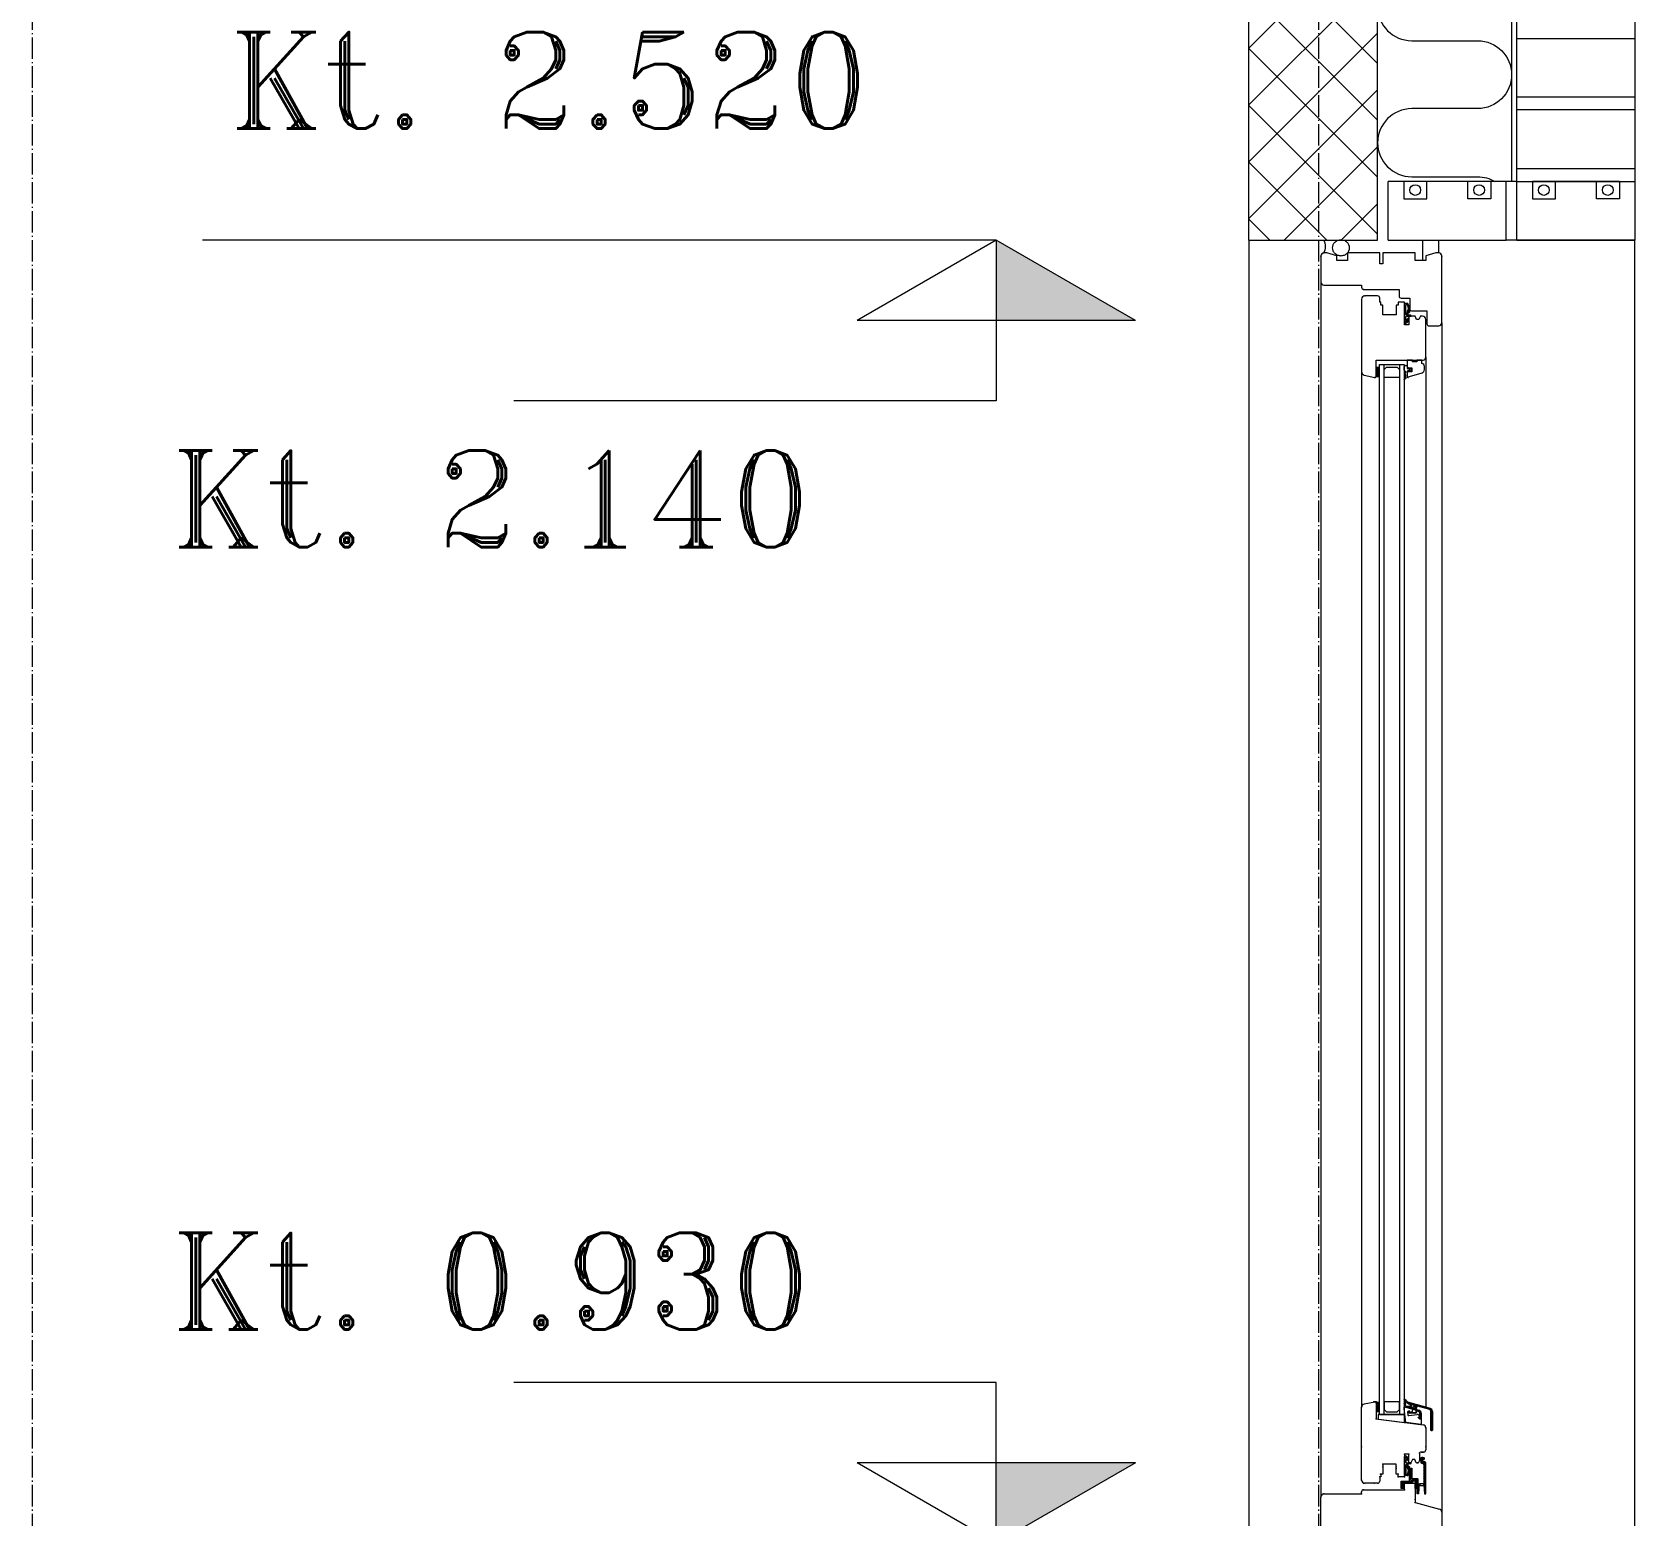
# Model space of a CAD drawing. Header units: millimetres. Extents: x -17350 to 3652, y -2474 to 12378.
# Drawn here: x -4429 to -2934, y 4911 to 6295 of the extents above; entities that cross this region are included whole.
import ezdxf

# ---------------------------------------------------------------- set-up
doc = ezdxf.new("R2010")
doc.units = ezdxf.units.MM
doc.linetypes.add('CENTERLINE', pattern=[27, 20, -3, 1, -3])
doc.layers.get('0').update_dxf_attribs({"lineweight": 9})
for name, color, linetype, lineweight in [('BETON', 3, 'Continuous', 18), ('DIM', 7, 'Continuous', 9), ('HATCH', 8, 'Continuous', 9), ('KONTUR', 221, 'Continuous', 18), ('KOTE', 4, 'Continuous', 9), ('MODUL', 8, 'CENTERLINE', 9), ('TEGLFUGER', 7, 'Continuous', 9), ('TEKST', 4, 'Continuous', 9), ('WINDOOR', 181, 'Continuous', 9)]:
    doc.layers.add(name, color=color, linetype=linetype, lineweight=lineweight)
doc.styles.add('ROMANT', font='romant.shx')

# ---------------------------------------------------------------- blocks, each defined once
blk = doc.blocks.new('_SNITT1')
for p, q in [((0, 0), (15, 0)), ((0, -5), (0, 0)), ((-4.33, -2.5), (4.33, -2.5)), ((-4.33, -2.5), (0, -5)), ((0, -5), (4.33, -2.5))]:
    blk.add_line(p, q)
for points in [[(-4.33, -2.5), (0, -5), (0, -2.5)], [(-4.33, -2.5), (0, -5), (-4.33, -2.5)]]:
    blk.add_solid(points)

msp = doc.modelspace()

# ---------------------------------------------------------------- hatches: boundary and pattern name
at = {"layer": 'HATCH'}
h = msp.add_hatch(dxfattribs=at)
h.set_pattern_fill('ANSI37', color=256, scale=300, style=0)
h.set_pattern_definition([(45, (-17348.408, -1516.35), (-26.516504, 26.516504), []), (135, (-17348.408, -1516.35), (-26.516504, -26.516504), [])])
h.paths.add_polyline_path([(-3229.4, 7685.3), (-3294.4, 7685.3), (-3294.4, 6675.3), (-3229.4, 6675.3)])
h.paths.add_polyline_path([(-3229.4, 6675.3), (-3174.4, 6675.3), (-3174.4, 7685.3), (-3229.4, 7685.3)])
h.paths.add_polyline_path([(-3229.4, 6475.3), (-3294.4, 6475.3), (-3294.4, 6100.6), (-3229.4, 6100.6)])
h.paths.add_polyline_path([(-3229.4, 6100.6), (-3174.4, 6100.6), (-3174.4, 6475.3), (-3229.4, 6475.3)])

# ---------------------------------------------------------------- linework, layer by layer
at = {"layer": 'BETON'}
for p, q in [((-3174.4, 6100.6), (-3174.4, 7685.3)), ((-3294.4, 6100.6), (-3294.4, 6475.3)), ((-3294.4, 6100.6), (-3174.4, 6100.6))]:
    msp.add_line(p, q, dxfattribs=at)
at = {"layer": 'DIM'}
msp.add_line((-3530, 6100.6), (-4270.5, 6100.6), dxfattribs=at)
at = {"layer": 'HATCH'}
msp.add_lwpolyline([(-3142.6, 6350.1, 1), (-3142.6, 6286.6), (-3081.1, 6286.6, -1), (-3081.1, 6223.2), (-3142.6, 6223.2, 1), (-3142.6, 6159.7), (-3081.1, 6159.7, -0.134545), (-3064.9, 6155.3)], format="xyb", dxfattribs=at)
at = {"layer": 'KONTUR'}
for p, q in [((-3049.4, 7618.6), (-3049.4, 6155.3)), ((-3044.4, 6155.3), (-3044.4, 7618.6)), ((-2934.4, 7618.6), (-2934.4, 6155.3)), ((-3044.4, 6234), (-3044.4, 6288.6)), ((-3044.4, 6222), (-3044.4, 6234)), ((-3044.4, 6167.3), (-3044.4, 6222)), ((-2934.4, 6222), (-2934.4, 6167.3)), ((-3164.4, 6100.6), (-3164.4, 6155.3)), ((-3149.9, 6155.3), (-3164.4, 6155.3)), ((-3044.4, 6155.3), (-3164.4, 6155.3)), ((-3149.9, 6155.3), (-3149.9, 6139)), ((-3128.4, 6155.3), (-3149.9, 6155.3)), ((-3128.4, 6139), (-3128.4, 6155.3)), ((-3090.3, 6155.3), (-3128.4, 6155.3)), ((-3068.8, 6155.3), (-3090.3, 6155.3)), ((-3090.3, 6139), (-3090.3, 6155.3)), ((-3068.8, 6155.3), (-3068.8, 6139)), ((-3054.4, 6100.6), (-3054.4, 6155.3)), ((-3044.4, 6155.3), (-3054.4, 6155.3)), ((-3044.4, 6100.6), (-3044.4, 6155.3)), ((-3008.4, 6155.3), (-3029.9, 6155.3)), ((-3029.9, 6155.3), (-3029.9, 6139)), ((-3008.4, 6139), (-3008.4, 6155.3)), ((-2970.3, 6155.3), (-3008.4, 6155.3)), ((-2970.3, 6139), (-2970.3, 6155.3)), ((-2948.8, 6155.3), (-2970.3, 6155.3)), ((-2948.8, 6155.3), (-2948.8, 6139)), ((-2934.4, 6155.3), (-2934.4, 6100.6)), ((-3149.9, 6139), (-3128.4, 6139)), ((-3068.8, 6139), (-3090.3, 6139)), ((-3029.9, 6139), (-3008.4, 6139)), ((-2948.8, 6139), (-2970.3, 6139)), ((-3294.4, 6100.6), (-3294.4, 4885.3)), ((-3294.4, 6100.6), (-3294.4, 5152)), ((-3294.4, 6100.6), (-3174.4, 6100.6)), ((-3164.4, 6100.6), (-3054.4, 6100.6)), ((-3164.4, 6100.6), (-3054.4, 6100.6)), ((-3044.4, 6100.6), (-3054.4, 6100.6)), ((-3044.4, 6100.6), (-3054.4, 6100.6)), ((-2934.4, 6100.6), (-3044.4, 6100.6)), ((-3044.4, 6100.6), (-2934.4, 6100.6)), ((-3044.4, 6100.6), (-2934.4, 6100.6)), ((-2934.4, 4858.7), (-2934.4, 6100.6)), ((-2934.4, 5125.4), (-2934.4, 6100.6)), ((-2934.4, 6088.6), (-2934.4, 6100.6))]:
    msp.add_line(p, q, dxfattribs=at)
for centre in [(-3139.3, 6147.3), (-3079.7, 6147.3), (-3019.3, 6147.3), (-2959.7, 6147.3)]:
    msp.add_circle(centre, 5, dxfattribs=at)
at = {"layer": 'MODUL', "linetype": 'CENTERLINE'}
for p, q in [((-4429.4, 10879.7), (-4429.4, 2130.6)), ((-3229.4, 10879.7), (-3229.4, 2130.6))]:
    msp.add_line(p, q, dxfattribs=at)
at = {"layer": 'TEGLFUGER'}
for p, q in [((-3044.4, 6288.6), (-2934.4, 6288.6)), ((-2934.4, 6234), (-3044.4, 6234)), ((-2934.4, 6222), (-3044.4, 6222)), ((-3044.4, 6167.3), (-2934.4, 6167.3)), ((-3044.4, 6155.3), (-2934.4, 6155.3))]:
    msp.add_line(p, q, dxfattribs=at)
at = {"layer": 'WINDOOR'}
for p, q in [((-3132.2, 6081.6), (-3132.2, 6100.6)), ((-3117.4, 6088.6), (-3117.4, 6100.6)), ((-3227.4, 6061.6), (-3227.4, 4928.3)), ((-3114.4, 6023.6), (-3114.4, 4914.3)), ((-3129.4, 5991.6), (-3129.4, 5012.3)), ((-3189.4, 5977.7), (-3189.4, 5012.2)), ((-3189.4, 4944.3), (-3189.4, 5012.2)), ((-3187, 5015.2), (-3176.9, 5017.3)), ((-3175.7, 5016.3), (-3175.7, 5001.3)), ((-3146.7, 5012.7), (-3146.3, 5013)), ((-3146.5, 5016.2), (-3145.7, 5017)), ((-3146.4, 5011.8), (-3145.5, 5012.7)), ((-3145.8, 5015.7), (-3144.8, 5016.8)), ((-3145.6, 5011.5), (-3144.7, 5012.3)), ((-3144.8, 5015.6), (-3143.9, 5016.5)), ((-3144.7, 5011.2), (-3143.7, 5012.2)), ((-3144, 5015.3), (-3143.1, 5016.3)), ((-3143.8, 5011), (-3143, 5011.8)), ((-3143, 5015.1), (-3142.2, 5016)), ((-3142.9, 5010.7), (-3138.7, 5015)), ((-3142.2, 5014.8), (-3141.3, 5015.7)), ((-3142.1, 5010.5), (-3141.2, 5011.3)), ((-3141.3, 5014.6), (-3140.4, 5015.5)), ((-3141.2, 5010.2), (-3140.2, 5011.2)), ((-3140.5, 5014.3), (-3139.5, 5015.2)), ((-3140.3, 5010), (-3137.8, 5012.4)), ((-3139.4, 5009.7), (-3138.3, 5010.8)), ((-3139.2, 5012.2), (-3136.9, 5014.5)), ((-3138.9, 5013.6), (-3137.8, 5014.7)), ((-3138.6, 5009.4), (-3137.9, 5010.1)), ((-3138.5, 5008.4), (-3137, 5009.9)), ((-3137.2, 5008.6), (-3136.1, 5009.6)), ((-3137, 5013.2), (-3136, 5014.2)), ((-3136.3, 5008.3), (-3135.3, 5009.3)), ((-3136.2, 5013), (-3135.1, 5014)), ((-3135.5, 5007.9), (-3134.6, 5008.8)), ((-3135.3, 5012.7), (-3134.3, 5013.7)), ((-3134.4, 5012.5), (-3133.4, 5013.5)), ((-3133.5, 5012.2), (-3132.5, 5013.2)), ((-3132.6, 5012), (-3131.6, 5013)), ((-3131.8, 5011.7), (-3130.8, 5012.7)), ((-3130.9, 5011.5), (-3129.9, 5012.5)), ((-3130, 5011.2), (-3129, 5012.2)), ((-3129.1, 5011), (-3128.1, 5012)), ((-3128.2, 5010.7), (-3127.2, 5011.7)), ((-3127.4, 5010.5), (-3126.4, 5011.5)), ((-3126.5, 5010.2), (-3125.5, 5011.2)), ((-3125.6, 5009.9), (-3124.7, 5010.9)), ((-3125, 5009.5), (-3124.1, 5010.4)), ((-3124.6, 5008.7), (-3123.6, 5009.7)), ((-3124.6, 5007.6), (-3123.3, 5008.8)), ((-3175.7, 5001.3), (-3132, 4995.9)), ((-3173.9, 5005.3), (-3173.9, 5001.1)), ((-3149.3, 5005.3), (-3173.9, 5005.3)), ((-3173.9, 5001.1), (-3149.3, 4998)), ((-3149.3, 4998), (-3149.3, 5005.3)), ((-3145.4, 5007.2), (-3144.6, 5007.9)), ((-3144.8, 5006.6), (-3144, 5007.4)), ((-3143.6, 5006.6), (-3142.8, 5007.4)), ((-3142.5, 5006.6), (-3141.7, 5007.4)), ((-3141.4, 5006.6), (-3140.6, 5007.4)), ((-3140.3, 5006.6), (-3139.5, 5007.4)), ((-3139.1, 5006.6), (-3137.7, 5008)), ((-3136.6, 5002.4), (-3136.5, 5002.5)), ((-3135.9, 5001.9), (-3135.3, 5002.5)), ((-3135.3, 5001.3), (-3133.7, 5003)), ((-3135.1, 5007.3), (-3134.1, 5008.2)), ((-3135, 5006.2), (-3133.8, 5007.4)), ((-3135, 5005.1), (-3133.7, 5006.4)), ((-3135, 5004), (-3133.7, 5005.3)), ((-3135, 5002.9), (-3133.7, 5004.2)), ((-3134.3, 5001.3), (-3133.7, 5001.9)), ((-3124.6, 5006.5), (-3123.3, 5007.8)), ((-3124.6, 5005.3), (-3123.3, 5006.6)), ((-3124.6, 5004.2), (-3123.3, 5005.5)), ((-3124.6, 5003.1), (-3123.3, 5004.4)), ((-3124.6, 5001.9), (-3123.3, 5003.2)), ((-3124.6, 5000.8), (-3123.3, 5002.1)), ((-3124.6, 4999.7), (-3123.3, 5001)), ((-3124.6, 4998.5), (-3123.3, 4999.8)), ((-3124.6, 4997.4), (-3123.3, 4998.7)), ((-3124.6, 4996.3), (-3123.3, 4997.6)), ((-3124.6, 4995.2), (-3123.3, 4996.5)), ((-3124.6, 4994), (-3123.3, 4995.3)), ((-3124.6, 4992.9), (-3123.3, 4994.2)), ((-3129.4, 4992.9), (-3129.4, 4972.3)), ((-3124.6, 4991.8), (-3123.3, 4993.1)), ((-3124.5, 4990.6), (-3123.3, 4991.9)), ((-3123.8, 4990.2), (-3123.3, 4990.8)), ((-3149.4, 4968.3), (-3149.4, 4947.3)), ((-3145.4, 4968.3), (-3149.4, 4968.3)), ((-3145.4, 4960.3), (-3145.4, 4968.3)), ((-3135.4, 4969.3), (-3135.4, 4962.3)), ((-3131.4, 4970.3), (-3134.4, 4970.3)), ((-3134.2, 4964), (-3132.8, 4965.3)), ((-3134.2, 4962.5), (-3131.6, 4965.1)), ((-3131.8, 4963.5), (-3130.7, 4964.6)), ((-3171.5, 4949.8), (-3171.5, 4947.3)), ((-3169.5, 4949.8), (-3171.5, 4949.8)), ((-3169.5, 4959.1), (-3169.5, 4949.8)), ((-3157.2, 4959.1), (-3169.5, 4959.1)), ((-3157.2, 4949.8), (-3157.2, 4959.1)), ((-3155.2, 4949.8), (-3157.2, 4949.8)), ((-3155.2, 4947.3), (-3155.2, 4949.8)), ((-3143.3, 4960.3), (-3145.4, 4960.3)), ((-3144.5, 4955.1), (-3144.3, 4955.3)), ((-3144.5, 4953.7), (-3142.8, 4955.3)), ((-3144.5, 4952.2), (-3142.5, 4954.2)), ((-3144.5, 4950.8), (-3142.5, 4952.8)), ((-3144.5, 4949.4), (-3142.5, 4951.4)), ((-3144.5, 4948), (-3142.5, 4950)), ((-3144.5, 4946.6), (-3142.5, 4948.6)), ((-3141.9, 4963.3), (-3143.3, 4960.3)), ((-3139.7, 4963.3), (-3141.9, 4963.3)), ((-3138.3, 4960.3), (-3139.7, 4963.3)), ((-3137.4, 4960.3), (-3138.3, 4960.3)), ((-3134.2, 4961.1), (-3132.5, 4962.8)), ((-3133.7, 4960.2), (-3132, 4961.9)), ((-3132.7, 4959.8), (-3130.9, 4961.5)), ((-3131.6, 4959.4), (-3129.9, 4961.2)), ((-3131.4, 4958.3), (-3129.4, 4960.3)), ((-3131.4, 4956.9), (-3129.4, 4958.9)), ((-3131.4, 4955.4), (-3129.4, 4957.4)), ((-3131.4, 4954), (-3129.4, 4956)), ((-3131.4, 4952.6), (-3129.4, 4954.6)), ((-3131.4, 4951.2), (-3129.4, 4953.2)), ((-3131.4, 4949.8), (-3129.4, 4951.8)), ((-3131.4, 4948.4), (-3129.4, 4950.4)), ((-3131.4, 4947), (-3129.4, 4949)), ((-3187.4, 4935.3), (-3149.4, 4935.3)), ((-3174.4, 4941.3), (-3186.4, 4941.3)), ((-3172.4, 4947.3), (-3172.4, 4943.3)), ((-3171.5, 4947.3), (-3172.4, 4947.3)), ((-3149.4, 4947.3), (-3155.2, 4947.3)), ((-3152.4, 4940.1), (-3149.2, 4943.3)), ((-3152.4, 4942.9), (-3152, 4943.3)), ((-3152.4, 4941.5), (-3150.6, 4943.3)), ((-3152.4, 4938.7), (-3149.9, 4941.2)), ((-3152.4, 4937.3), (-3150.5, 4939.2)), ((-3151.9, 4936.3), (-3149.9, 4938.3)), ((-3150.5, 4936.3), (-3149.9, 4936.9)), ((-3149.8, 4941.3), (-3147.8, 4943.3)), ((-3149.4, 4935.3), (-3149.4, 4941.3)), ((-3149.4, 4941.3), (-3139.4, 4941.3)), ((-3148.3, 4941.3), (-3146.3, 4943.3)), ((-3146.9, 4941.3), (-3144.9, 4943.3)), ((-3145.5, 4941.3), (-3141, 4945.8)), ((-3144.5, 4945.2), (-3142.5, 4947.2)), ((-3144.5, 4943.8), (-3142.3, 4945.9)), ((-3144.1, 4941.3), (-3139.6, 4945.8)), ((-3142.7, 4941.3), (-3141.9, 4942.1)), ((-3140.7, 4943.3), (-3138.2, 4945.8)), ((-3139.4, 4940.4), (-3136.9, 4942.9)), ((-3139.4, 4941.8), (-3139.4, 4941.8)), ((-3139.4, 4939), (-3136.9, 4941.5)), ((-3139.4, 4941.3), (-3139.4, 4923.3)), ((-3139.4, 4937.5), (-3136.1, 4940.8)), ((-3139.3, 4943.3), (-3136.9, 4945.6)), ((-3139.2, 4936.3), (-3135, 4940.5)), ((-3138.9, 4942.3), (-3136.9, 4944.3)), ((-3137.8, 4936.3), (-3135.9, 4938.2)), ((-3137.4, 4935.3), (-3135.9, 4936.8)), ((-3137.4, 4933.9), (-3135.9, 4935.3)), ((-3137.4, 4932.5), (-3136.1, 4933.8)), ((-3135.3, 4938.8), (-3135, 4939.1)), ((-3131.5, 4939.7), (-3129.4, 4941.9)), ((-3131.4, 4945.5), (-3129.4, 4947.5)), ((-3131.4, 4944.1), (-3129.4, 4946.1)), ((-3131.4, 4942.7), (-3129.4, 4944.7)), ((-3131.4, 4941.3), (-3129.4, 4943.3)), ((-3131, 4938.8), (-3129.4, 4940.5)), ((-3131, 4937.4), (-3129.4, 4939.1)), ((-3131, 4936), (-3129.4, 4937.6)), ((-3130.9, 4934.7), (-3129.4, 4936.2)), ((-3130.8, 4933.4), (-3129.4, 4934.8)), ((-3227.4, 4900.3), (-3227.4, 4928.3)), ((-3224.4, 4931.3), (-3189.4, 4931.3)), ((-3189.4, 4931.3), (-3189.4, 4933.3)), ((-3139.4, 4923.3), (-3116.6, 4917.2)), ((-3137.1, 4931.3), (-3136.2, 4932.2)), ((-3130.7, 4932.1), (-3129.4, 4933.4)), ((-3130.1, 4931.3), (-3129.4, 4932)), ((-3114.4, 4914.3), (-3114.4, 4900.3))]:
    msp.add_line(p, q, dxfattribs=at)
at = {"layer": 'WINDOOR', "linetype": 'Continuous'}
for p, q in [((-3227.4, 6085.6), (-3227.4, 6061.6)), ((-3221.7, 6088.6), (-3224.4, 6088.6)), ((-3212.4, 6086.1), (-3221.7, 6088.6)), ((-3212.4, 6081.6), (-3212.4, 6086.1)), ((-3172.4, 6088.6), (-3202.4, 6088.6)), ((-3202.4, 6088.6), (-3202.4, 6081.6)), ((-3172.4, 6078.6), (-3172.4, 6088.6)), ((-3139.4, 6088.6), (-3169.4, 6088.6)), ((-3169.4, 6088.6), (-3169.4, 6078.6)), ((-3139.4, 6081.6), (-3139.4, 6088.6)), ((-3120, 6088.6), (-3129.4, 6086.1)), ((-3129.4, 6086.1), (-3129.4, 6081.6)), ((-3117.4, 6088.6), (-3120, 6088.6)), ((-3114.4, 6023.6), (-3114.4, 6085.6)), ((-3202.4, 6081.6), (-3212.4, 6081.6)), ((-3169.4, 6078.6), (-3172.4, 6078.6)), ((-3129.4, 6081.6), (-3139.4, 6081.6)), ((-3224.4, 6058.6), (-3189.4, 6058.6)), ((-3189.4, 6058.6), (-3189.4, 6056.6)), ((-3189.4, 6045.6), (-3189.4, 5977.7)), ((-3187.4, 6054.6), (-3154.4, 6054.6)), ((-3174.4, 6048.6), (-3186.4, 6048.6)), ((-3172.4, 6042.6), (-3172.4, 6046.6)), ((-3171.5, 6042.6), (-3172.4, 6042.6)), ((-3171.5, 6040.1), (-3171.5, 6042.6)), ((-3169.5, 6040.1), (-3171.5, 6040.1)), ((-3169.5, 6030.8), (-3169.5, 6040.1)), ((-3155.2, 6040.1), (-3157.2, 6040.1)), ((-3157.2, 6040.1), (-3157.2, 6030.8)), ((-3155.2, 6042.6), (-3155.2, 6040.1)), ((-3149.4, 6042.6), (-3155.2, 6042.6)), ((-3154.4, 6054.6), (-3154.4, 6048.6)), ((-3152.4, 6046.6), (-3144.4, 6046.6)), ((-3149.4, 6021.6), (-3149.4, 6042.6)), ((-3146.8, 6041.6), (-3149.4, 6041.6)), ((-3149.4, 6041.6), (-3149.4, 6023.9)), ((-3148, 6031.7), (-3148, 6040.1)), ((-3147.5, 6040.6), (-3147.3, 6040.6)), ((-3147.5, 6040.6), (-3147, 6040.6)), ((-3144.4, 6046.6), (-3144.4, 6036.1)), ((-3157.2, 6030.8), (-3169.5, 6030.8)), ((-3148, 6026.6), (-3148, 6028.7)), ((-3148, 6025.2), (-3145.5, 6027.2)), ((-3148, 6024.5), (-3148, 6025.2)), ((-3147.9, 6023.1), (-3145.5, 6025.1)), ((-3145.9, 6027.6), (-3147.5, 6026.4)), ((-3145.9, 6025.5), (-3147.5, 6024.3)), ((-3146.9, 6029.7), (-3143.1, 6029.6)), ((-3146, 6034.8), (-3145.8, 6035.2)), ((-3146, 6034.4), (-3146, 6034.8)), ((-3146, 6034), (-3146, 6034.4)), ((-3145.8, 6033.6), (-3146, 6034)), ((-3145.8, 6035.2), (-3145.6, 6035.4)), ((-3145.6, 6033.5), (-3145.8, 6033.6)), ((-3143.7, 6030.6), (-3145.8, 6030.7)), ((-3145.6, 6035.4), (-3145.4, 6035.4)), ((-3145.4, 6033.4), (-3145.6, 6033.5)), ((-3145.4, 6035.4), (-3145.2, 6035.4)), ((-3145.2, 6033.5), (-3145.4, 6033.4)), ((-3145.4, 6029.6), (-3145.4, 6021.6)), ((-3139.4, 6029.6), (-3145.4, 6029.6)), ((-3145.2, 6035.4), (-3145, 6035.2)), ((-3145, 6033.6), (-3145.2, 6033.5)), ((-3145, 6035.2), (-3144.9, 6034.8)), ((-3144.9, 6034), (-3145, 6033.6)), ((-3144.9, 6034.8), (-3144.8, 6034.4)), ((-3144.8, 6034.4), (-3144.9, 6034)), ((-3143, 6029.8), (-3143, 6029.8)), ((-3142.9, 6034.6), (-3128.4, 6034.6)), ((-3138, 6026.6), (-3139.4, 6029.6)), ((-3135.8, 6026.6), (-3138, 6026.6)), ((-3134.4, 6029.6), (-3135.8, 6026.6)), ((-3132.4, 6029.6), (-3134.4, 6029.6)), ((-3129.4, 5991.6), (-3129.4, 6026.6)), ((-3128.4, 6034.6), (-3128.4, 6022.6)), ((-3145.4, 6021.6), (-3149.4, 6021.6)), ((-3148.6, 6023.1), (-3148, 6023.1)), ((-3126.4, 6020.6), (-3117.4, 6020.6)), ((-3175.7, 5988.7), (-3132, 5988.7)), ((-3175.7, 5973.6), (-3175.7, 5988.7)), ((-3172.7, 5005.3), (-3172.7, 5984.6)), ((-3172.7, 5984.6), (-3149.7, 5984.6)), ((-3168.7, 5984.6), (-3168.7, 5005.3)), ((-3168.4, 5979.9), (-3166.2, 5982.1)), ((-3166.2, 5982.1), (-3156.2, 5982.1)), ((-3156.2, 5982.1), (-3153.9, 5979.9)), ((-3153.7, 5005.3), (-3153.7, 5984.6)), ((-3149.7, 5984.6), (-3149.7, 5005.3)), ((-3149.7, 5979.2), (-3149.7, 5982.7)), ((-3148.7, 5983.7), (-3146.7, 5983.7)), ((-3146.7, 5988.7), (-3146.7, 5981.5)), ((-3141.7, 5988.7), (-3146.7, 5988.7)), ((-3146.7, 5983.7), (-3146.7, 5981)), ((-3146.7, 5981.5), (-3142.5, 5981.5)), ((-3146.7, 5981), (-3145.7, 5980.5)), ((-3145.7, 5980.5), (-3145.9, 5981.1)), ((-3145.7, 5981.4), (-3145.6, 5981.4)), ((-3145.3, 5981.2), (-3145, 5980.5)), ((-3145, 5980.5), (-3144.2, 5980.5)), ((-3144.2, 5980.5), (-3144.5, 5981.1)), ((-3144.2, 5981.4), (-3144.1, 5981.4)), ((-3143.9, 5981.2), (-3143.2, 5979.7)), ((-3142.5, 5981.5), (-3142.5, 5977.9)), ((-3141.7, 5987.2), (-3141.7, 5988.7)), ((-3137.7, 5987.2), (-3141.7, 5987.2)), ((-3137.7, 5988.7), (-3137.7, 5987.2)), ((-3133.2, 5988.7), (-3137.7, 5988.7)), ((-3133.2, 5985.6), (-3133.2, 5988.7)), ((-3130.7, 5979.8), (-3130.7, 5982.7)), ((-3187, 5974.8), (-3176.9, 5972.6)), ((-3168.4, 5972.6), (-3168.4, 5979.9)), ((-3153.9, 5972.6), (-3168.4, 5972.6)), ((-3153.9, 5979.9), (-3153.9, 5972.6)), ((-3149.5, 5973.9), (-3149.6, 5974)), ((-3149.5, 5970.4), (-3149.6, 5970.5)), ((-3148, 5977.4), (-3148, 5977.6)), ((-3148, 5973.9), (-3148, 5974.9)), ((-3145.7, 5978.9), (-3146.7, 5978.4)), ((-3146.7, 5978.4), (-3146.7, 5972.7)), ((-3146.7, 5977.9), (-3146.7, 5972.7)), ((-3142.5, 5977.9), (-3146.7, 5977.9)), ((-3146.7, 5972.7), (-3132.8, 5976.9)), ((-3146.7, 5972.7), (-3145.8, 5972.9)), ((-3146, 5978.2), (-3145.7, 5978.9)), ((-3145.7, 5977.9), (-3145.8, 5977.9)), ((-3145.7, 5972.8), (-3145.7, 5972.7)), ((-3145, 5978.9), (-3145.4, 5978)), ((-3144.2, 5978.9), (-3145, 5978.9)), ((-3144.5, 5978.2), (-3144.2, 5978.9)), ((-3144.2, 5977.9), (-3144.3, 5977.9)), ((-3143.2, 5979.7), (-3144, 5978)), ((-3153.9, 5017.3), (-3168.4, 5017.3)), ((-3168.4, 5017.3), (-3168.4, 5010.1)), ((-3168.4, 5010.1), (-3166.2, 5007.8)), ((-3156.2, 5007.8), (-3153.9, 5010.1)), ((-3153.9, 5010.1), (-3153.9, 5017.3)), ((-3149.7, 5012.6), (-3142.4, 5010.6)), ((-3149.7, 5011), (-3149.7, 5012.6)), ((-3148.2, 4997.9), (-3149.7, 5011)), ((-3149.6, 5019.5), (-3149.6, 5019.8)), ((-3149.6, 5015.8), (-3149.6, 5016.1)), ((-3149.4, 5020), (-3149.4, 5020)), ((-3149.4, 5016.3), (-3149.4, 5016.3)), ((-3148, 5015.3), (-3148, 5016.4)), ((-3146.7, 5016.7), (-3146.7, 5017)), ((-3146.6, 5013), (-3146.7, 5012.9)), ((-3146.7, 5012.5), (-3146.7, 5012.8)), ((-3146.6, 5017.2), (-3146.6, 5016.9)), ((-3146.4, 5017.2), (-3125.4, 5011.2)), ((-3146.4, 5013), (-3145.4, 5012.7)), ((-3145, 5015.5), (-3145.9, 5015.8)), ((-3138.9, 5009.5), (-3145.9, 5011.6)), ((-3144.6, 5013.2), (-3145.7, 5012.9)), ((-3144.6, 5008.7), (-3145.6, 5008.6)), ((-3145.5, 5015.3), (-3144.7, 5015.1)), ((-3145.4, 5012.7), (-3145.5, 5012.5)), ((-3145.5, 5012.5), (-3144.8, 5012.6)), ((-3144.9, 5015.8), (-3145, 5015.5)), ((-3144.4, 5015.3), (-3144.9, 5015.8)), ((-3144.8, 5012.6), (-3144.9, 5012.3)), ((-3144.9, 5012.3), (-3144.3, 5012.4)), ((-3144.6, 5007.7), (-3144.6, 5008.7)), ((-3144.4, 5015.6), (-3144.4, 5015.3)), ((-3143.8, 5015.2), (-3144.4, 5015.6)), ((-3144.4, 5015.5), (-3143.3, 5014.8)), ((-3144.4, 5015.2), (-3144.4, 5015.5)), ((-3144.3, 5012.4), (-3144.3, 5012.1)), ((-3144.3, 5012.1), (-3143.7, 5012.2)), ((-3144.2, 5012.5), (-3142.8, 5013.3)), ((-3142.8, 5011.9), (-3144.2, 5012.3)), ((-3143.8, 5015.4), (-3143.8, 5015.2)), ((-3143.2, 5015), (-3143.8, 5015.4)), ((-3143.7, 5012.2), (-3143.7, 5012)), ((-3143.7, 5012), (-3143.1, 5012.1)), ((-3143.3, 5014.8), (-3143.2, 5015.1)), ((-3143.2, 5015.3), (-3143.2, 5015)), ((-3142.7, 5014.8), (-3143.2, 5015.3)), ((-3143.2, 5015.1), (-3142.1, 5014.5)), ((-3143.1, 5012.1), (-3143.1, 5011.8)), ((-3143.1, 5011.8), (-3142.5, 5011.9)), ((-3140.7, 5012.6), (-3142.8, 5011.9)), ((-3142.6, 5015.1), (-3142.7, 5014.8)), ((-3142.1, 5014.7), (-3142.6, 5015.1)), ((-3142.5, 5011.9), (-3142.6, 5011.6)), ((-3142.6, 5011.6), (-3141.9, 5011.7)), ((-3142, 5014.9), (-3142.1, 5014.7)), ((-3142.1, 5014.8), (-3141, 5014.1)), ((-3142.1, 5014.5), (-3142.1, 5014.8)), ((-3141.5, 5014.5), (-3142, 5014.9)), ((-3141.9, 5011.7), (-3142, 5011.5)), ((-3142, 5011.5), (-3141.4, 5011.6)), ((-3141.7, 5009.6), (-3141.7, 5009)), ((-3141.5, 5014.8), (-3141.5, 5014.5)), ((-3140.9, 5014.3), (-3141.5, 5014.8)), ((-3141.4, 5011.6), (-3141.4, 5011.3)), ((-3141.4, 5011.3), (-3140.8, 5011.4)), ((-3141, 5014.1), (-3140.9, 5014.4)), ((-3140.9, 5014.6), (-3140.9, 5014.3)), ((-3140.3, 5014.2), (-3140.9, 5014.6)), ((-3140.9, 5014.4), (-3140.1, 5013.9)), ((-3140.8, 5011.4), (-3140, 5011.2)), ((-3140.1, 5012.9), (-3140.7, 5012.6)), ((-3139.2, 5013.9), (-3140.3, 5014.2)), ((-3140, 5013.7), (-3140.1, 5013)), ((-3139.4, 5011.5), (-3138.9, 5013.2)), ((-3138.5, 5008.2), (-3138.5, 5009.1)), ((-3137.7, 5012.9), (-3138.3, 5010.7)), ((-3138.1, 5010.2), (-3135.8, 5009.5)), ((-3125.8, 5010), (-3137.1, 5013.2)), ((-3136.2, 5008.3), (-3137.1, 5008.5)), ((-3124.6, 4990.8), (-3124.6, 5008.4)), ((-3123.3, 5008.3), (-3123.3, 4990.8)), ((-3172.7, 5005.3), (-3149.7, 5005.3)), ((-3166.2, 5007.8), (-3156.2, 5007.8)), ((-3133.9, 4996.2), (-3148.2, 4997.9)), ((-3146.5, 5007.5), (-3146.3, 5005.3)), ((-3145.2, 5004.4), (-3137.5, 5005.4)), ((-3144.6, 5008.2), (-3144.6, 5007.4)), ((-3142.5, 5008), (-3144.6, 5007.7)), ((-3144.6, 5007.4), (-3139.3, 5007.4)), ((-3139.3, 5006.6), (-3144.6, 5006.6)), ((-3136.7, 5002.5), (-3135, 5002.5)), ((-3135.3, 5001.3), (-3136.7, 5002.5)), ((-3135.2, 5002.5), (-3136.7, 5002.5)), ((-3136.7, 5002.5), (-3135.3, 5001.3)), ((-3134.2, 5001.3), (-3135.3, 5001.3)), ((-3135.3, 5001.3), (-3133.9, 5001.3)), ((-3135.2, 5003.4), (-3135.2, 5002.5)), ((-3135, 5002.5), (-3135, 5006.6)), ((-3133.9, 5001.3), (-3133.9, 4996.2)), ((-3133.7, 5006.6), (-3133.7, 5001.8)), ((-3123.9, 4990.2), (-3124, 4990.2)), ((-3149.4, 4948.4), (-3149.4, 4966.1)), ((-3148.6, 4966.8), (-3148, 4966.8)), ((-3148, 4965.4), (-3148, 4964.7)), ((-3148, 4964.7), (-3145.5, 4962.8)), ((-3147.9, 4966.8), (-3145.5, 4964.9)), ((-3145.9, 4964.4), (-3147.5, 4965.7)), ((-3145.9, 4962.3), (-3147.5, 4963.6)), ((-3134.2, 4964.3), (-3134.2, 4961.1)), ((-3132.2, 4965.3), (-3133.2, 4965.3)), ((-3131, 4964.9), (-3132.2, 4965.3)), ((-3132.2, 4963.4), (-3132.1, 4963.4)), ((-3132.1, 4963.4), (-3131, 4963.7)), ((-3130.7, 4964.2), (-3130.7, 4964.4)), ((-3148, 4963.3), (-3148, 4961.2)), ((-3148, 4958.2), (-3148, 4949.9)), ((-3147.5, 4949.4), (-3147.3, 4949.4)), ((-3147.5, 4949.4), (-3147, 4949.4)), ((-3146.9, 4960.2), (-3143.1, 4960.3)), ((-3145.8, 4956.3), (-3146, 4955.9)), ((-3146, 4955.9), (-3146, 4955.6)), ((-3146, 4955.6), (-3146, 4955.1)), ((-3146, 4955.1), (-3145.8, 4954.8)), ((-3143.7, 4959.3), (-3145.8, 4959.3)), ((-3145.6, 4956.5), (-3145.8, 4956.3)), ((-3145.8, 4954.8), (-3145.6, 4954.6)), ((-3145.4, 4956.5), (-3145.6, 4956.5)), ((-3145.6, 4954.6), (-3145.4, 4954.5)), ((-3145.2, 4956.5), (-3145.4, 4956.5)), ((-3145.4, 4954.5), (-3145.2, 4954.6)), ((-3145, 4956.3), (-3145.2, 4956.5)), ((-3145.2, 4954.6), (-3145, 4954.8)), ((-3144.9, 4956), (-3145, 4956.3)), ((-3145, 4954.8), (-3144.9, 4955.1)), ((-3144.8, 4955.5), (-3144.9, 4956)), ((-3144.9, 4955.1), (-3144.8, 4955.5)), ((-3144.5, 4955.3), (-3142.5, 4955.3)), ((-3144.5, 4943.3), (-3144.5, 4955.3)), ((-3143, 4960.1), (-3143, 4960.1)), ((-3142.5, 4955.3), (-3142.5, 4946.2)), ((-3133.3, 4960), (-3132.4, 4959.7)), ((-3131.4, 4958.7), (-3131.4, 4940.8)), ((-3130.9, 4961.5), (-3131.3, 4961.5)), ((-3129.4, 4931.3), (-3129.4, 4960)), ((-3152.4, 4936.3), (-3152.4, 4943.3)), ((-3152.4, 4943.3), (-3144.5, 4943.3)), ((-3149.9, 4936.3), (-3152.4, 4936.3)), ((-3150.5, 4939.8), (-3150.5, 4938.3)), ((-3149.9, 4939.8), (-3150.5, 4939.8)), ((-3150.5, 4938.3), (-3149.9, 4938.3)), ((-3149.9, 4941.3), (-3149.9, 4939.8)), ((-3141.4, 4941.3), (-3149.9, 4941.3)), ((-3149.9, 4938.3), (-3149.9, 4936.3)), ((-3146.8, 4948.4), (-3149.4, 4948.4)), ((-3142.1, 4945.8), (-3137.3, 4945.8)), ((-3141.9, 4943.3), (-3141.9, 4941.8)), ((-3138.9, 4943.3), (-3141.9, 4943.3)), ((-3141.9, 4941.8), (-3141.4, 4941.8)), ((-3141.4, 4941.8), (-3141.4, 4941.3)), ((-3139.4, 4936.3), (-3139.4, 4941.8)), ((-3139.4, 4941.8), (-3138.9, 4941.8)), ((-3137.4, 4936.3), (-3139.4, 4936.3)), ((-3138.9, 4941.8), (-3138.9, 4943.3)), ((-3137.4, 4931.3), (-3137.4, 4936.3)), ((-3136.9, 4945.4), (-3136.9, 4940.8)), ((-3136.9, 4940.8), (-3135, 4940.8)), ((-3135.9, 4936.3), (-3136.3, 4931.3)), ((-3135.9, 4938.8), (-3135.9, 4936.3)), ((-3135, 4938.8), (-3135.9, 4938.8)), ((-3135, 4940.8), (-3135, 4938.8)), ((-3131.5, 4940.8), (-3135, 4940.8)), ((-3131.5, 4938.8), (-3135, 4938.8)), ((-3131.5, 4940.8), (-3131.5, 4938.8)), ((-3131.4, 4940.8), (-3131.5, 4940.8)), ((-3131.5, 4938.8), (-3131, 4938.8)), ((-3131, 4938.8), (-3131, 4936.1)), ((-3131, 4936.1), (-3130.6, 4931.3)), ((-3136.3, 4931.3), (-3137.4, 4931.3)), ((-3130.6, 4931.3), (-3129.4, 4931.3))]:
    msp.add_line(p, q, dxfattribs=at)
at = {"layer": 'WINDOOR', "linetype": 'ByBlock'}
msp.add_line((-3124.4, 4990.3), (-3124.4, 5010.3), dxfattribs=at)
at = {"layer": 'WINDOOR'}
msp.add_lwpolyline([(-3208.6, 6086.1, 0.088975), (-3205.4, 6086.7, 0.094027), (-3202.8, 6088.3, 0.102182), (-3201.1, 6090.7, 0.108804), (-3200.5, 6093.4, 0.108804), (-3201.1, 6096.1, 0.102182), (-3202.8, 6098.5, 0.094027), (-3205.4, 6100.1, 0.088975), (-3208.6, 6100.6, 0.088975), (-3211.7, 6100.1, 0.094027), (-3214.3, 6098.5, 0.102182), (-3216.1, 6096.1, 0.108804), (-3216.7, 6093.4, 0.108804), (-3216.1, 6090.7, 0.102182), (-3214.3, 6088.3, 0.094027), (-3211.7, 6086.7, 0.088975)], format="xyb", close=True, dxfattribs=at)
for centre, radius, start, end in [((-3235.6, 6094.5), 12.6, 332.4793, 29.1842), ((-3186.4, 5012.2), 3, 102, 180), ((-3176.7, 5016.3), 1, 0, 102), ((-3132.4, 4992.9), 3, 0, 83), ((-3134.4, 4969.3), 1, 90, 180), ((-3131.4, 4972.3), 2, 270, 0), ((-3137.4, 4962.3), 2, 270, 0), ((-3186.4, 4944.3), 3, 180, 270), ((-3187.4, 4933.3), 2, 90, 180), ((-3174.4, 4943.3), 2, 270, 0), ((-3224.4, 4928.3), 3, 90, 180), ((-3117.4, 4914.3), 3, 0, 75)]:
    msp.add_arc(centre, radius, start, end, dxfattribs=at)
at = {"layer": 'WINDOOR', "linetype": 'Continuous'}
for centre, radius, start, end in [((-3224.4, 6085.6), 3, 90, 180), ((-3117.4, 6085.6), 3, 0, 90), ((-3224.4, 6061.6), 3, 180, 270), ((-3187.4, 6056.6), 2, 180, 270), ((-3186.4, 6045.6), 3, 90, 180), ((-3174.4, 6046.6), 2, 0, 90), ((-3152.4, 6048.6), 2, 180, 270), ((-3147.5, 6040.1), 0.5, 90, 180), ((-3147, 6040.1), 0.5, 21.7813, 90), ((-3146.8, 6040.6), 1, 22.8861, 90), ((-3164, 6033.3), 18.7, 7.948, 21.7813), ((-3164, 6033.3), 19.7, 2.2945, 22.8861), ((-3146.9, 6031.7), 1.06, 180.0067, 287.0374), ((-3147, 6028.7), 1, 88.5673, 180), ((-3147.7, 6026.6), 0.3, 180, 308.5393), ((-3142.3, 6032.7), 4.76, 150.8919, 205.0416), ((-3145, 6034.5), 1.54, 142.9861, 161.3048), ((-3145.2, 6034.1), 1.21, 211.5555, 241.2155), ((-3142.3, 6032.7), 4.06, 169.6949, 210.0802), ((-3145.2, 6034.7), 1.21, 118.7845, 142.9861), ((-3145.7, 6027.4), 0.328, 43.3065, 123.7701), ((-3145.7, 6025.3), 0.322, 42.3016, 124.7751), ((-3145.4, 6035), 0.861, 90.5438, 118.7845), ((-3145.4, 6033.8), 0.861, 241.2155, 270), ((-3145.7, 6027.4), 0.3, 308.5393, 38.5393), ((-3145.7, 6025.3), 0.3, 308.5393, 38.5393), ((-3145.4, 6033.8), 0.861, 270, 298.7845), ((-3145.6, 6034.1), 1.21, 298.7845, 322.9861), ((-3145.8, 6034.3), 1.54, 322.9861, 342.6569), ((-3142.9, 6036.1), 1.5, 180, 270), ((-3146.3, 6034.4), 1.98, 342.6569, 351.1907), ((-3143.8, 6029.8), 0.8, 358.5673, 88.5673), ((-3143.2, 6029.8), 0.197, 282.1845, 3.0183), ((-3132.4, 6026.6), 3, 0, 90), ((-3148.6, 6023.9), 0.75, 180, 270), ((-3147.7, 6024.5), 0.3, 180, 308.5393), ((-3148, 6023.3), 0.2, 270, 302.0908), ((-3126.4, 6022.6), 2, 180, 270), ((-3117.4, 6023.6), 3, 270, 0), ((-3148.7, 5982.7), 1, 90, 180), ((-3145.7, 5981.2), 0.25, 90, 205), ((-3145.6, 5981.1), 0.3, 25, 90), ((-3144.2, 5981.2), 0.25, 90, 205), ((-3144.1, 5981.1), 0.3, 25, 90), ((-3133.7, 5982.7), 3, 0, 80.4059), ((-3132.4, 5991.6), 3, 277, 360), ((-3186.4, 5977.7), 3, 180, 258), ((-3176.7, 5973.6), 1, 258, 0), ((-3148.7, 5979.2), 1, 180, 273.5833), ((-3145.5, 5973.9), 4.17, 128.3208, 177.2233), ((-3149.6, 5974.1), 0.1, 177.2233, 245.3173), ((-3145.5, 5970.4), 4.17, 128.3208, 177.2233), ((-3149.6, 5970.6), 0.1, 177.2233, 245.3173), ((-3149.5, 5974), 0.1, 245.3173, 333.2649), ((-3149.5, 5970.5), 0.1, 245.3173, 333.2649), ((-3146.8, 5972.8), 2.84, 125.2675, 155.7725), ((-3146.8, 5969.3), 2.84, 98.8663, 155.7725), ((-3148.6, 5977.6), 0.6, 0, 93.5833), ((-3148.3, 5974.9), 0.3, 0, 125.2675), ((-3148.3, 5977.4), 0.3, 308.3208, 0), ((-3148.3, 5973.9), 0.3, 308.3208, 0), ((-3144.2, 5963.7), 8.97, 100.4874, 109.9844), ((-3145.8, 5978.1), 0.25, 155, 270), ((-3145.8, 5972.8), 0.0908, 0.7124, 103.6984), ((-3145.8, 5972.6), 0.12, 280.4956, 5.05), ((-3145.7, 5978.2), 0.3, 270, 335), ((-3144.3, 5978.1), 0.25, 155, 270), ((-3144.2, 5978.2), 0.3, 270, 335), ((-3133.7, 5979.8), 3, 287, 0), ((-3149.4, 5019.8), 0.2, 90, 180), ((-3139.9, 5022.9), 10.3, 199.2184, 212.5245), ((-3149.4, 5016.1), 0.2, 90, 180), ((-3139.8, 5019.3), 10.5, 199.3198, 210.4403), ((-3149.4, 5019.5), 0.5, 28.8924, 90), ((-3149.4, 5015.8), 0.5, 28.8924, 90), ((-3143.6, 5022.6), 6.04, 209.062, 241.7354), ((-3143.1, 5019.3), 6.7, 209.474, 218.3324), ((-3146.8, 5015.3), 2.42, 213.5471, 268.4353), ((-3146.7, 5018.9), 2.45, 218.6917, 229.4415), ((-3148.8, 5016.4), 0.8, 0, 49.4415), ((-3148.2, 5015.3), 0.2, 218.4272, 0), ((-3146.8, 5013.1), 0.178, 260.2562, 315.469), ((-3146.5, 5017), 0.2, 74, 180), ((-3145.7, 5016.7), 1, 180, 254), ((-3146.5, 5012.8), 0.2, 74, 180), ((-3145.7, 5012.5), 1, 180, 254), ((-3146.4, 5017.2), 0.2, 124.1749, 179), ((-3145.1, 5016.7), 1.5, 175.1931, 254.6425), ((-3146.5, 5012.8), 0.221, 93.5562, 140.26), ((-3146.4, 5011.9), 1.15, 55.7806, 93.0307), ((-3145.5, 5007.6), 1, 97.234, 185.3057), ((-3145.7, 5013), 0.1, 245.1895, 281.3994), ((-3144.6, 5015.2), 0.2, 253.892, 346.628), ((-3143.5, 5012.2), 1.41, 58.4306, 139.5965), ((-3144.1, 5012.4), 0.1, 115.9139, 240.2286), ((-3142.8, 5013.4), 0.1, 295.9139, 58.4306), ((-3142.7, 5009), 1, 277.234, 0), ((-3142.7, 5009.6), 1, 0, 74), ((-3140.2, 5013.7), 0.2, 349.9092, 58.4609), ((-3140.2, 5013), 0.1, 304.1762, 349.9092), ((-3139.9, 5011.7), 0.5, 254, 344), ((-3139.4, 5013.4), 0.5, 344, 74), ((-3139, 5009.1), 0.5, 0, 74), ((-3138, 5010.6), 0.4, 164, 254), ((-3137.2, 5012.8), 0.5, 74, 164), ((-3137.2, 5008.1), 0.5, 74, 175.6404), ((-3136.2, 5008.3), 0.00000489, 286, 254), ((-3136.7, 5006.6), 1.7, 0, 74), ((-3136.7, 5006.6), 3, 0, 74), ((-3126.3, 5008.4), 1.7, 0, 74), ((-3126.3, 5008.3), 3, 0, 74), ((-3145.3, 5005.4), 1, 185.3057, 277.271), ((-3144.6, 5007.4), 0.8, 90, 270), ((-3139.3, 5008.2), 0.8, 270, 0), ((-3139.3, 5008.2), 1.6, 270, 355.6404), ((-3137.2, 5003.4), 2, 0, 97.271), ((-3134.2, 5001.8), 0.5, 270, 0), ((-3124, 4990.8), 0.6, 180, 270), ((-3123.9, 4990.8), 0.6, 270, 0), ((-3148.6, 4966.1), 0.75, 90, 180), ((-3148, 4966.6), 0.2, 57.9092, 90), ((-3147.7, 4965.4), 0.3, 51.4607, 180), ((-3147.7, 4963.3), 0.3, 51.4607, 180), ((-3145.7, 4964.7), 0.322, 235.2249, 317.6984), ((-3145.7, 4964.7), 0.3, 321.4607, 51.4607), ((-3133.2, 4964.3), 1, 90, 180), ((-3131.2, 4964.4), 0.5, 0, 71.5651), ((-3131.2, 4964.2), 0.5, 288.4349, 0), ((-3147, 4961.2), 1, 180, 271.4327), ((-3146.9, 4958.2), 1.06, 72.9626, 179.9933), ((-3147.5, 4949.9), 0.5, 180, 270), ((-3142.3, 4957.2), 4.76, 154.9584, 209.1081), ((-3147, 4949.9), 0.5, 270, 338.2187), ((-3146.8, 4949.4), 1, 270, 337.1139), ((-3164, 4956.6), 18.7, 338.2187, 352.052), ((-3145, 4955.4), 1.54, 198.6952, 217.0139), ((-3142.3, 4957.2), 4.06, 149.9198, 190.3051), ((-3145.2, 4955.9), 1.21, 118.7845, 148.4445), ((-3145.2, 4955.2), 1.21, 217.0139, 241.2155), ((-3145.7, 4962.6), 0.328, 236.2299, 316.6935), ((-3145.4, 4956.2), 0.861, 90, 118.7845), ((-3164, 4956.6), 19.7, 337.1139, 357.7055), ((-3145.4, 4954.9), 0.861, 241.2155, 269.4562), ((-3145.7, 4962.6), 0.3, 321.4607, 51.4607), ((-3145.4, 4956.2), 0.861, 61.2155, 90), ((-3145.6, 4955.9), 1.21, 37.0139, 61.2155), ((-3145.8, 4955.7), 1.54, 17.3431, 37.0139), ((-3146.3, 4955.5), 1.98, 8.8093, 17.3431), ((-3143.8, 4960.1), 0.8, 271.4327, 1.4327), ((-3143.2, 4960.1), 0.197, 356.9817, 77.8155), ((-3133, 4961.1), 1.2, 180, 252.8973), ((-3132.1, 4962.9), 0.459, 104.9554, 179.7305), ((-3131, 4963), 1.5, 182.1643, 260.4059), ((-3132.4, 4958.7), 1, 0, 90), ((-3130.9, 4960), 1.5, 0, 90), ((-3142.1, 4946.2), 0.4, 180, 270), ((-3137.3, 4945.4), 0.4, 0, 90)]:
    msp.add_arc(centre, radius, start, end, dxfattribs=at)
for p in [(-3227.4, 6085.6), (-3224.4, 6088.6), (-3114.4, 6085.6), (-3187.4, 6054.6), (-3186.4, 6048.6), (-3176.9, 5972.6)]:
    msp.add_point(p, dxfattribs=at)
at = {"layer": 'WINDOOR', "linetype": 'ByBlock'}
for p in [(-3189.4, 5012.2), (-3189.4, 5012.2), (-3189.4, 5012.2), (-3177.9, 5017.3), (-3176.9, 5017.3), (-3175.7, 5017.3), (-3175.7, 5016.3), (-3175.7, 5016.3), (-3175.7, 5001.3), (-3129.4, 4992.9), (-3129.4, 4992.9), (-3129.4, 4992.9), (-3189.4, 4975.2), (-3149.4, 4968.3), (-3149.4, 4968.3), (-3149.4, 4968.3), (-3145.4, 4968.3), (-3145.4, 4968.3), (-3135.4, 4969.3), (-3135.4, 4969.3), (-3133.2, 4970.3), (-3132.4, 4970.3), (-3131.4, 4970.3), (-3129.4, 4975.3), (-3129.4, 4975.3), (-3171.6, 4949.8), (-3171.6, 4949.8), (-3171.5, 4949.8), (-3171.5, 4949.8), (-3169.6, 4959.1), (-3169.5, 4956.7), (-3157.2, 4956.7), (-3157.2, 4955.1), (-3155.2, 4949.8), (-3155.2, 4949.8), (-3145.4, 4960.3), (-3145.4, 4960.3), (-3137.4, 4960.3), (-3189.4, 4944.3), (-3187.4, 4941.3), (-3187.4, 4941.3), (-3187.4, 4935.3), (-3187.4, 4935.3), (-3187.4, 4935.3), (-3186.4, 4941.3), (-3177.6, 4941.3), (-3172.4, 4947.3), (-3172.4, 4947.3), (-3155.3, 4947.3), (-3155.3, 4947.3), (-3149.4, 4947.3), (-3149.4, 4941.3), (-3149.4, 4935.3), (-3149.4, 4935.3), (-3149.4, 4935.3), (-3139.4, 4941.3), (-3139.4, 4941.3), (-3227.4, 4928.3), (-3224.4, 4931.3), (-3224.4, 4931.3), (-3189.4, 4931.3), (-3189.4, 4931.3), (-3139.4, 4926.2), (-3139.4, 4926), (-3139.4, 4923.3), (-3139.4, 4923.3)]:
    msp.add_point(p, dxfattribs=at)
at = {"layer": 'WINDOOR', "linetype": 'Continuous'}
msp.add_solid([(-3175.7, 5982.6), (-3172.7, 5982.6), (-3175.7, 5972.6), (-3172.7, 5972.6)], dxfattribs=at)
at = {"layer": 'WINDOOR'}
msp.add_solid([(-3175.7, 5007.3), (-3172.7, 5007.3), (-3175.7, 5017.3), (-3172.7, 5017.3)], dxfattribs=at)

# ---------------------------------------------------------------- block references
at = {"layer": 'KOTE', "xscale": 30, "yscale": 30, "zscale": 30, "rotation": 180}
msp.add_blockref('_SNITT1', (-3530, 5950.6), dxfattribs=at)
at = {"layer": 'KOTE', "xscale": -30, "yscale": 30, "zscale": 30}
msp.add_blockref('_SNITT1', (-3530, 5035.3), dxfattribs=at)

# ---------------------------------------------------------------- texts
at = {"layer": 'TEKST', "style": 'ROMANT'}
for s, p in [('Kt. 2.520', (-4245.7, 6204.6)), ('Kt. 2.140', (-4299.8, 5814.4)), ('Kt. 0.930', (-4299.8, 5084.7))]:
    msp.add_text(s, height=90, dxfattribs=at).set_placement(p)

doc.saveas('drawing.dxf')
